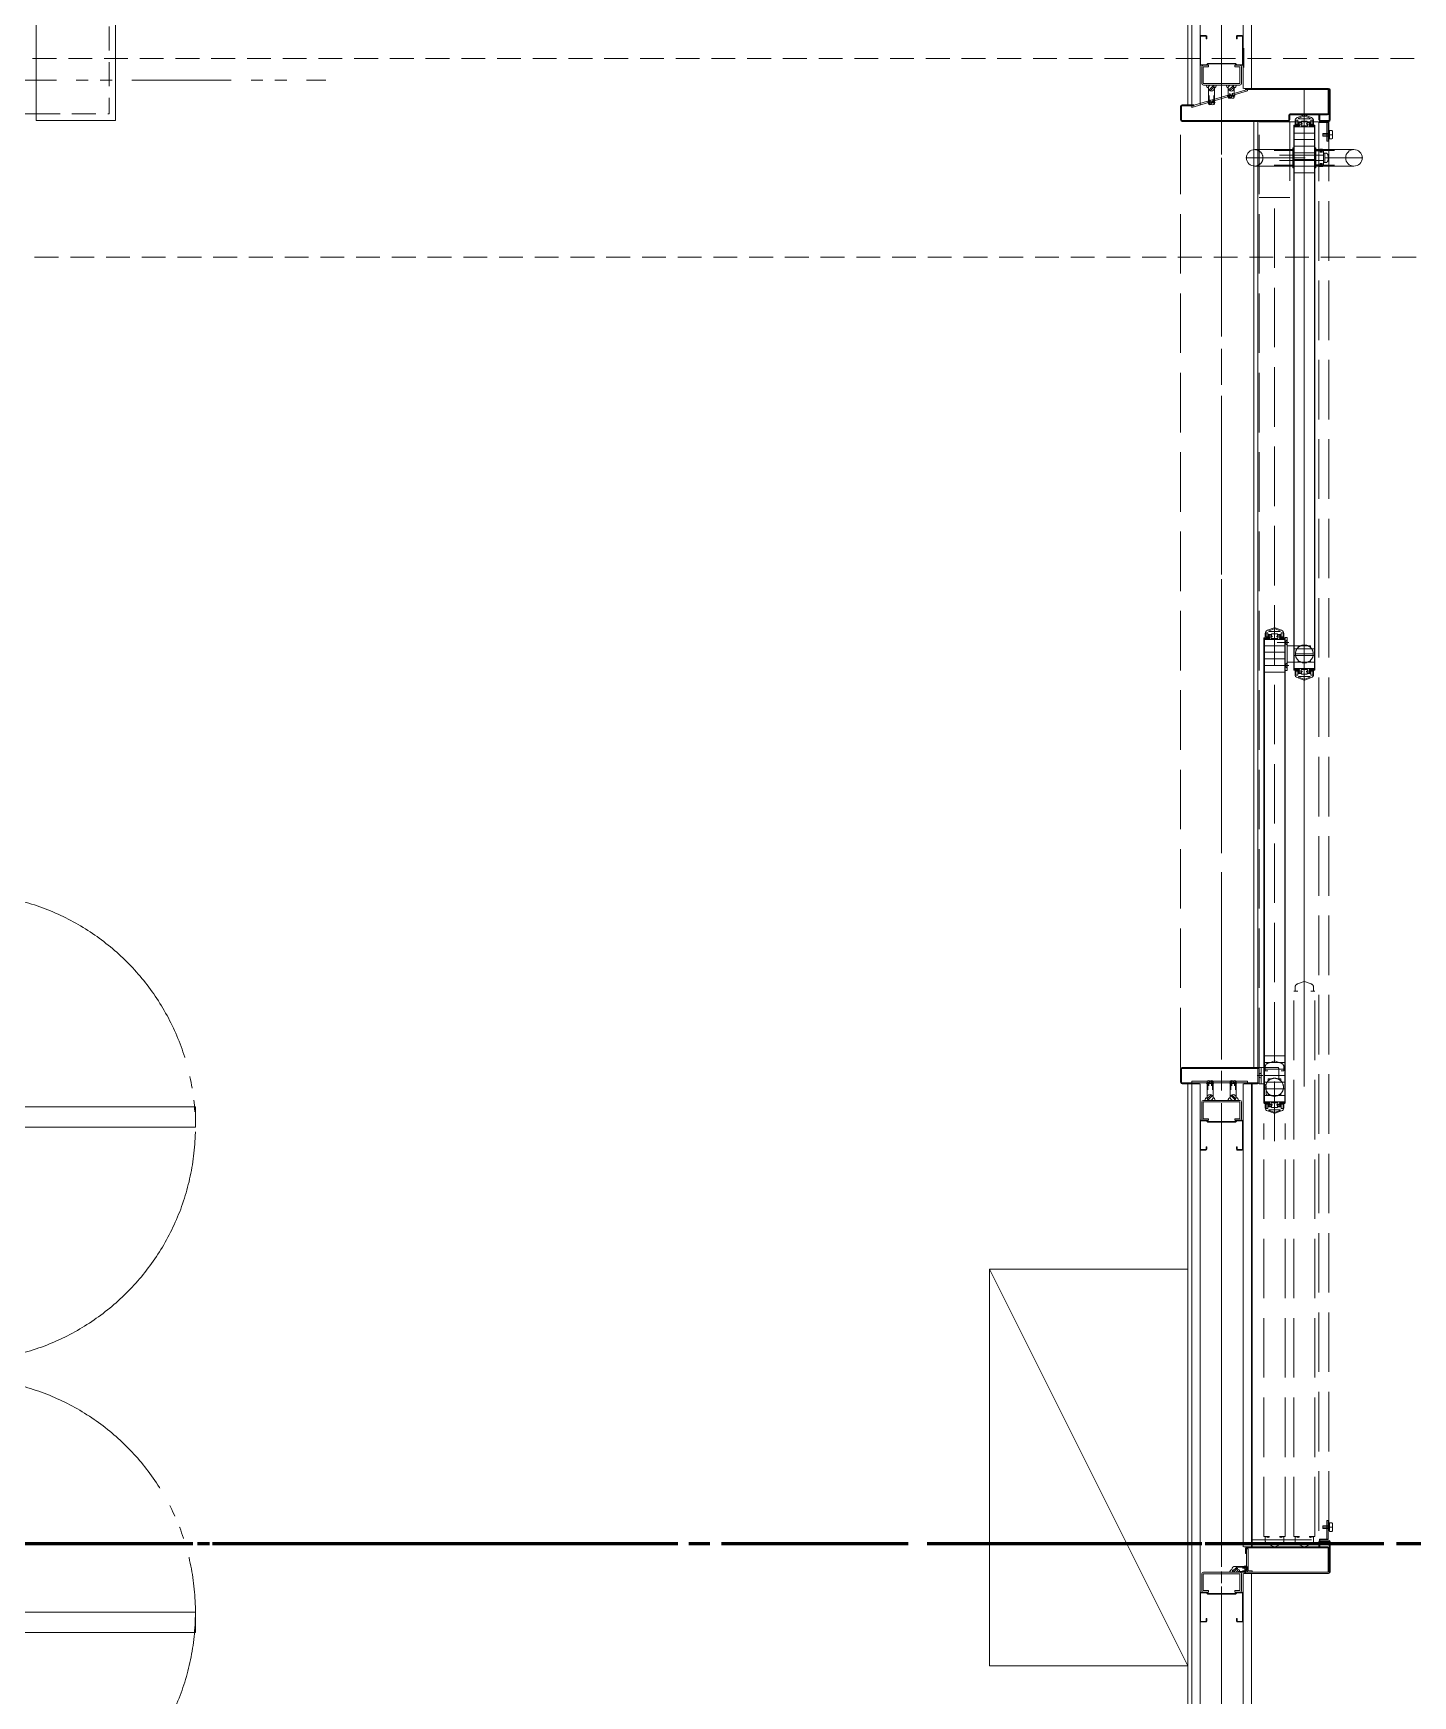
# Model space of a CAD drawing. Units: millimetres at full size, sheet at 1:30. Extents: x -16828 to 149130, y 47892 to 100313.
# Drawn here: x 26464 to 28549, y 55271 to 57784 of the extents above; entities that cross this region are included whole.
import ezdxf

# ---------------------------------------------------------------- set-up
doc = ezdxf.new("R2010")
doc.units = ezdxf.units.MM
doc.header["$LTSCALE"] = 30
for name, pattern in [('CHAIN2', [12, 9, -1, 1, -1]), ('DASHED1', [1.8, 1.2, -0.6]), ('DASHED3', [4, 3, -1]), ('DOUBLE_CHAIN1', [8.8, 5, -1, 0.6, -0.6, 0.6, -1]), ('LONG_DOUBLE_CHAIN', [21.8, 18, -1, 0.6, -0.6, 0.6, -1])]:
    doc.linetypes.add(name, pattern=pattern)
for name, color, linetype, lineweight in [('0-0', 7, 'CHAIN2', 15), ('0-1', 7, 'Continuous', 15), ('2-0_通芯', 7, 'DOUBLE_CHAIN1', 15), ('2-2_間仕切り芯', 7, 'DOUBLE_CHAIN1', 15), ('2-3_間仕切り', 7, 'Continuous', 15), ('2-A_建具', 7, 'Continuous', 15), ('2-B_金物', 7, 'Continuous', 15), ('3-0_AIHO08-壁芯', 7, 'CHAIN2', 15), ('3-4_AIHO30-厨房機器', 7, 'Continuous', 15), ('4-4_AIHO14-建築備品', 7, 'Continuous', 15)]:
    doc.layers.add(name, color=color, linetype=linetype, lineweight=lineweight)

msp = doc.modelspace()

# ---------------------------------------------------------------- linework, layer by layer
at = {"layer": '0-0', "color": 1, "lineweight": 60}
msp.add_line((-9565.04, 55500.86), (35684.96, 55500.86), dxfattribs=at)
at = {"layer": '0-1', "linetype": 'DASHED1'}
for p, q in [((23384.96, 57745.86), (31079.96, 57745.86)), ((24359.96, 57445.86), (30684.96, 57445.86))]:
    msp.add_line(p, q, dxfattribs=at)
at = {"layer": '2-0_通芯', "color": 1, "lineweight": 60}
msp.add_line((-10727.74, 55500.86), (35684.96, 55500.86), dxfattribs=at)
at = {"layer": '2-2_間仕切り芯'}
for p, q in [((28259.96, 60390.92), (28259.96, 50005.86)), ((24765, 57713.36), (26906.02, 57713.36))]:
    msp.add_line(p, q, dxfattribs=at)
at = {"layer": '2-3_間仕切り'}
for p, q in [((28214.96, 59320.86), (28214.96, 57675.86)), ((28227.46, 59320.86), (28227.46, 57675.86)), ((28292.46, 59320.86), (28292.46, 57700.86)), ((28304.96, 59320.86), (28304.96, 57700.86)), ((26468.46, 59314.86), (26468.46, 57662.36)), ((28208.96, 59314.86), (28208.96, 57675.86)), ((25101.46, 57662.36), (26468.46, 57662.36)), ((28208.96, 56195.86), (28208.96, 52790.86)), ((28214.96, 56195.86), (28214.96, 52778.36)), ((28227.46, 56195.86), (28227.46, 52778.36)), ((28292.46, 56195.86), (28292.46, 55495.86)), ((28304.96, 56195.86), (28304.96, 55495.86)), ((28292.46, 55455.86), (28292.46, 52713.36)), ((28304.96, 55455.86), (28304.96, 52700.86))]:
    msp.add_line(p, q, dxfattribs=at)
at = {"layer": '2-A_建具'}
for p, q in [((28227.46, 57737.06), (28227.46, 57779.66)), ((28228.26, 57736.66), (28228.26, 57780.06)), ((28236.66, 57780.06), (28228.26, 57780.06)), ((28228.66, 57780.86), (28236.26, 57780.86)), ((28236.66, 57775.86), (28236.66, 57780.06)), ((28236.66, 57775.86), (28237.46, 57775.86)), ((28237.46, 57775.86), (28237.46, 57779.66)), ((28282.46, 57775.86), (28282.46, 57779.66)), ((28282.46, 57775.86), (28283.26, 57775.86)), ((28291.66, 57780.06), (28283.26, 57780.06)), ((28283.26, 57775.86), (28283.26, 57780.06)), ((28283.66, 57780.86), (28291.26, 57780.86)), ((28291.66, 57736.66), (28291.66, 57780.06)), ((28292.46, 57737.06), (28292.46, 57779.66)), ((28293.46, 57732.46), (28293.46, 57761.86)), ((28237.13, 57736.66), (28228.26, 57736.66)), ((28228.66, 57735.86), (28239.96, 57735.86)), ((28229.96, 57708.26), (28229.96, 57733.46)), ((28232.26, 57708.16), (28232.26, 57733.56)), ((28239.96, 57733.56), (28232.26, 57733.56)), ((28237.13, 57736.66), (28239.13, 57738.66)), ((28237.81, 57736.21), (28239.46, 57737.86)), ((28280.79, 57738.66), (28239.13, 57738.66)), ((28280.46, 57737.86), (28239.46, 57737.86)), ((28239.96, 57733.56), (28239.96, 57735.86)), ((28279.96, 57735.86), (28291.26, 57735.86)), ((28279.96, 57733.56), (28279.96, 57735.86)), ((28287.66, 57733.56), (28279.96, 57733.56)), ((28280.46, 57737.86), (28282.11, 57736.21)), ((28280.79, 57738.66), (28282.79, 57736.66)), ((28291.66, 57736.66), (28282.79, 57736.66)), ((28287.66, 57708.16), (28287.66, 57733.56)), ((28289.96, 57708.26), (28289.96, 57733.46)), ((28287.66, 57708.16), (28232.26, 57708.16)), ((28287.56, 57705.86), (28232.36, 57705.86)), ((28239.96, 57677.36), (28239.96, 57701.36)), ((28240.96, 57676.21), (28240.96, 57690.06)), ((28247.33, 57704.83), (28240.99, 57698.49)), ((28242.46, 57675.87), (28242.46, 57683.62)), ((28248.74, 57703.41), (28242.59, 57697.27)), ((28246.46, 57678.85), (28246.46, 57683.62)), ((28247.96, 57678.52), (28247.96, 57690.06)), ((28248.96, 57677.36), (28248.96, 57701.36)), ((28269.96, 57687.36), (28269.96, 57701.36)), ((28270.96, 57686.21), (28270.96, 57690.06)), ((28277.33, 57704.83), (28270.99, 57698.49)), ((28272.46, 57685.87), (28272.46, 57693.62)), ((28278.74, 57703.41), (28272.59, 57697.27)), ((28276.46, 57688.85), (28276.46, 57693.62)), ((28277.96, 57688.52), (28277.96, 57690.06)), ((28278.96, 57687.36), (28278.96, 57701.36)), ((28293.46, 57700.86), (28421.56, 57700.86)), ((28295.96, 57700.86), (28295.96, 57699.26)), ((28422.36, 57699.26), (28295.96, 57699.26)), ((28384.96, 56192.13), (28384.96, 57700.86)), ((28420.76, 57698.26), (28420.76, 57662.46)), ((28422.36, 57698.26), (28420.76, 57698.26)), ((28422.36, 57699.26), (28422.36, 57652.46)), ((28423.96, 57698.46), (28423.96, 57653.26)), ((28197.96, 57653.26), (28197.96, 57673.46)), ((28217.96, 57674.26), (28199.56, 57674.26)), ((28199.56, 57652.46), (28199.56, 57674.26)), ((28200.36, 57675.86), (28217.96, 57675.86)), ((28217.96, 57674.26), (28217.96, 57675.86)), ((28361.36, 57660.06), (28361.36, 57652.46)), ((28362.96, 57660.86), (28362.96, 57653.26)), ((28419.96, 57660.86), (28362.96, 57660.86)), ((28420.76, 57662.46), (28363.76, 57662.46)), ((28374.24, 57656.66), (28384.27, 57660.34)), ((28376.6, 57655.93), (28384.27, 57658.74)), ((28395.68, 57656.66), (28385.65, 57660.34)), ((28385.65, 57658.74), (28393.32, 57655.93)), ((28406.96, 57660.86), (28406.96, 57653.26)), ((28408.56, 57660.86), (28408.56, 57652.46)), ((28361.36, 57652.46), (28199.56, 57652.46)), ((28360.56, 57650.86), (28200.36, 57650.86)), ((28308.46, 56220.86), (28308.46, 57650.86)), ((28314.46, 56220.86), (28314.46, 57650.86)), ((28368.96, 57644.56), (28368.96, 56822.16)), ((28369.56, 57644.86), (28376.46, 57644.86)), ((28369.56, 57644.86), (28369.56, 56821.86)), ((28369.56, 57633.36), (28400.36, 57633.36)), ((28369.71, 57643.86), (28369.71, 57643.36)), ((28369.86, 57645.46), (28376.46, 57645.46)), ((28370.21, 57644.36), (28377.71, 57644.36)), ((28370.21, 57642.86), (28384.66, 57642.86)), ((28370.96, 57651.97), (28370.96, 57645.76)), ((28372.16, 57652.96), (28372.16, 57646.66)), ((28372.16, 57652.96), (28374.96, 57652.96)), ((28372.16, 57646.66), (28374.96, 57646.66)), ((28374.96, 57652.96), (28374.96, 57650.46)), ((28379.46, 57650.46), (28374.96, 57650.46)), ((28374.96, 57650.36), (28374.96, 57646.7)), ((28374.96, 57650.36), (28378.96, 57650.36)), ((28374.96, 57646.66), (28374.96, 57645.46)), ((28375.78, 57645.71), (28377.71, 57645.36)), ((28375.96, 57649.36), (28378.96, 57649.36)), ((28375.96, 57649.36), (28375.96, 57646.86)), ((28375.96, 57646.86), (28379.96, 57646.86)), ((28376.46, 57645.46), (28376.46, 57644.86)), ((28376.77, 57654.96), (28393.15, 57654.96)), ((28376.96, 57648.76), (28376.96, 57647.46)), ((28379.46, 57649.26), (28377.46, 57649.26)), ((28377.46, 57646.96), (28381.46, 57646.96)), ((28377.71, 57645.36), (28377.71, 57644.36)), ((28378.96, 57650.36), (28378.96, 57649.36)), ((28379.46, 57650.46), (28379.46, 57649.26)), ((28379.96, 57644.36), (28379.96, 57646.86)), ((28379.96, 57644.36), (28389.96, 57644.36)), ((28380.46, 57651.46), (28380.46, 57647.96)), ((28380.46, 57651.46), (28389.46, 57651.46)), ((28380.46, 57647.96), (28381.46, 57647.96)), ((28381.46, 57647.96), (28381.46, 57646.96)), ((28384.96, 57643.16), (28384.66, 57642.86)), ((28385.26, 57642.86), (28384.96, 57643.16)), ((28385.26, 57642.86), (28399.71, 57642.86)), ((28388.46, 57647.96), (28388.46, 57646.96)), ((28389.46, 57647.96), (28388.46, 57647.96)), ((28388.46, 57646.96), (28392.46, 57646.96)), ((28389.46, 57651.46), (28389.46, 57647.96)), ((28389.96, 57646.86), (28389.96, 57644.36)), ((28393.96, 57646.86), (28389.96, 57646.86)), ((28390.46, 57650.46), (28390.46, 57649.26)), ((28394.96, 57650.46), (28390.46, 57650.46)), ((28390.46, 57649.26), (28392.46, 57649.26)), ((28390.96, 57650.36), (28394.96, 57650.36)), ((28392.21, 57645.36), (28394.14, 57645.71)), ((28392.21, 57645.36), (28392.21, 57644.36)), ((28392.21, 57644.36), (28399.71, 57644.36)), ((28392.96, 57648.76), (28392.96, 57647.46)), ((28393.46, 57645.46), (28393.46, 57644.86)), ((28393.46, 57645.46), (28400.06, 57645.46)), ((28393.46, 57644.86), (28400.36, 57644.86)), ((28393.96, 57649.36), (28393.96, 57646.86)), ((28394.96, 57650.46), (28394.96, 57652.96)), ((28394.96, 57652.96), (28397.76, 57652.96)), ((28394.96, 57650.36), (28394.96, 57646.7)), ((28394.96, 57646.66), (28397.76, 57646.66)), ((28394.96, 57646.66), (28394.96, 57645.46)), ((28397.76, 57652.96), (28397.76, 57646.66)), ((28398.96, 57651.97), (28398.96, 57645.76)), ((28400.21, 57643.86), (28400.21, 57643.36)), ((28400.36, 57644.86), (28400.36, 56821.86)), ((28400.96, 57644.56), (28400.96, 56822.16)), ((28418.36, 57650.86), (28407.76, 57650.86)), ((28407.76, 57649.26), (28407.76, 57650.86)), ((28408.56, 57652.46), (28422.36, 57652.46)), ((28409.36, 57650.86), (28421.56, 57650.86)), ((28367.46, 57608.36), (28309.96, 57608.36)), ((28367.46, 57580.86), (28367.46, 57610.86)), ((28368.96, 57610.86), (28367.46, 57610.86)), ((28368.96, 57580.86), (28368.96, 57610.86)), ((28369.56, 57623.36), (28400.36, 57623.36)), ((28369.56, 57613.36), (28400.36, 57613.36)), ((28400.96, 57610.86), (28402.46, 57610.86)), ((28400.96, 57580.86), (28400.96, 57610.86)), ((28402.46, 57580.86), (28402.46, 57610.86)), ((28402.46, 57608.36), (28459.96, 57608.36)), ((28402.46, 57606.36), (28412.96, 57606.36)), ((28367.46, 57583.36), (28309.96, 57583.36)), ((28369.56, 57603.36), (28400.36, 57603.36)), ((28369.56, 57593.36), (28400.36, 57593.36)), ((28369.56, 57583.36), (28400.36, 57583.36)), ((28402.46, 57585.36), (28412.96, 57585.36)), ((28402.46, 57583.36), (28459.96, 57583.36)), ((28368.96, 57580.86), (28367.46, 57580.86)), ((28369.56, 57573.36), (28400.36, 57573.36)), ((28400.96, 57580.86), (28402.46, 57580.86)), ((28327.16, 56877.96), (28327.16, 56871.66)), ((28327.16, 56877.96), (28329.96, 56877.96)), ((28329.24, 56881.66), (28339.27, 56885.34)), ((28329.96, 56877.96), (28329.96, 56875.46)), ((28331.6, 56880.93), (28339.27, 56883.74)), ((28331.77, 56879.96), (28348.15, 56879.96)), ((28350.68, 56881.66), (28340.65, 56885.34)), ((28340.65, 56883.74), (28348.32, 56880.93)), ((28349.96, 56875.46), (28349.96, 56877.96)), ((28349.96, 56877.96), (28352.76, 56877.96)), ((28352.76, 56877.96), (28352.76, 56871.66)), ((28323.96, 56869.56), (28323.96, 56167.16)), ((28324.56, 56869.86), (28331.46, 56869.86)), ((28324.56, 56869.86), (28324.56, 56166.86)), ((28324.56, 56858.36), (28355.36, 56858.36)), ((28324.71, 56868.86), (28324.71, 56868.36)), ((28324.86, 56870.46), (28331.46, 56870.46)), ((28325.21, 56869.36), (28332.71, 56869.36)), ((28325.21, 56867.86), (28339.66, 56867.86)), ((28325.96, 56876.97), (28325.96, 56870.76)), ((28327.16, 56871.66), (28329.96, 56871.66)), ((28334.46, 56875.46), (28329.96, 56875.46)), ((28329.96, 56875.36), (28329.96, 56871.7)), ((28329.96, 56875.36), (28333.96, 56875.36)), ((28329.96, 56871.66), (28329.96, 56870.46)), ((28330.78, 56870.71), (28332.71, 56870.36)), ((28330.96, 56874.36), (28333.96, 56874.36)), ((28330.96, 56874.36), (28330.96, 56871.86)), ((28330.96, 56871.86), (28334.96, 56871.86)), ((28331.46, 56870.46), (28331.46, 56869.86)), ((28331.96, 56873.76), (28331.96, 56872.46)), ((28334.46, 56874.26), (28332.46, 56874.26)), ((28332.46, 56871.96), (28336.46, 56871.96)), ((28332.71, 56870.36), (28332.71, 56869.36)), ((28333.96, 56875.36), (28333.96, 56874.36)), ((28334.46, 56875.46), (28334.46, 56874.26)), ((28334.96, 56869.36), (28334.96, 56871.86)), ((28334.96, 56869.36), (28344.96, 56869.36)), ((28335.46, 56876.46), (28335.46, 56872.96)), ((28335.46, 56876.46), (28344.46, 56876.46)), ((28335.46, 56872.96), (28336.46, 56872.96)), ((28336.46, 56872.96), (28336.46, 56871.96)), ((28339.96, 56868.16), (28339.66, 56867.86)), ((28340.26, 56867.86), (28339.96, 56868.16)), ((28340.26, 56867.86), (28354.71, 56867.86)), ((28343.46, 56872.96), (28343.46, 56871.96)), ((28344.46, 56872.96), (28343.46, 56872.96)), ((28343.46, 56871.96), (28347.46, 56871.96)), ((28344.46, 56876.46), (28344.46, 56872.96)), ((28344.96, 56871.86), (28344.96, 56869.36)), ((28348.96, 56871.86), (28344.96, 56871.86)), ((28345.46, 56875.46), (28345.46, 56874.26)), ((28349.96, 56875.46), (28345.46, 56875.46)), ((28345.46, 56874.26), (28347.46, 56874.26)), ((28345.96, 56875.36), (28349.96, 56875.36)), ((28347.21, 56870.36), (28349.14, 56870.71)), ((28347.21, 56870.36), (28347.21, 56869.36)), ((28347.21, 56869.36), (28354.71, 56869.36)), ((28347.96, 56873.76), (28347.96, 56872.46)), ((28348.46, 56870.46), (28348.46, 56869.86)), ((28348.46, 56870.46), (28355.06, 56870.46)), ((28348.46, 56869.86), (28355.36, 56869.86)), ((28348.96, 56874.36), (28348.96, 56871.86)), ((28349.96, 56875.36), (28349.96, 56871.7)), ((28349.96, 56871.66), (28352.76, 56871.66)), ((28349.96, 56871.66), (28349.96, 56870.46)), ((28353.96, 56876.97), (28353.96, 56870.76)), ((28355.21, 56868.86), (28355.21, 56868.36)), ((28355.36, 56869.86), (28355.36, 56166.86)), ((28355.96, 56870.86), (28359.16, 56870.86)), ((28355.96, 56870.86), (28355.96, 56820.86)), ((28355.96, 56869.56), (28355.96, 56167.16)), ((28359.16, 56820.86), (28359.16, 56870.86)), ((28368.96, 56858.36), (28359.16, 56858.36)), ((28369.56, 56853.36), (28400.36, 56853.36)), ((28324.56, 56848.36), (28355.36, 56848.36)), ((28324.56, 56838.36), (28355.36, 56838.36)), ((28324.56, 56828.36), (28355.36, 56828.36)), ((28368.96, 56833.36), (28359.16, 56833.36)), ((28394.46, 56833.36), (28368.96, 56833.36)), ((28369.56, 56843.36), (28400.36, 56843.36)), ((28369.56, 56833.36), (28400.36, 56833.36)), ((28324.56, 56818.36), (28355.36, 56818.36)), ((28355.96, 56820.86), (28359.16, 56820.86)), ((28369.56, 56821.86), (28376.46, 56821.86)), ((28369.71, 56822.86), (28369.71, 56823.36)), ((28369.86, 56821.26), (28376.46, 56821.26)), ((28370.21, 56823.86), (28384.66, 56823.86)), ((28370.21, 56822.36), (28377.71, 56822.36)), ((28370.96, 56814.75), (28370.96, 56820.96)), ((28372.16, 56820.06), (28374.96, 56820.06)), ((28372.16, 56813.76), (28372.16, 56820.06)), ((28372.16, 56813.76), (28374.96, 56813.76)), ((28374.24, 56810.06), (28384.27, 56806.38)), ((28374.96, 56820.06), (28374.96, 56821.26)), ((28374.96, 56816.36), (28374.96, 56820.03)), ((28374.96, 56816.36), (28378.96, 56816.36)), ((28379.46, 56816.26), (28374.96, 56816.26)), ((28374.96, 56813.76), (28374.96, 56816.26)), ((28375.78, 56821.01), (28377.71, 56821.36)), ((28375.96, 56817.36), (28375.96, 56819.86)), ((28375.96, 56819.86), (28379.96, 56819.86)), ((28375.96, 56817.36), (28378.96, 56817.36)), ((28376.46, 56821.26), (28376.46, 56821.86)), ((28376.6, 56810.79), (28384.27, 56807.98)), ((28376.77, 56811.76), (28393.15, 56811.76)), ((28376.96, 56817.96), (28376.96, 56819.26)), ((28377.46, 56819.76), (28381.46, 56819.76)), ((28379.46, 56817.46), (28377.46, 56817.46)), ((28377.71, 56821.36), (28377.71, 56822.36)), ((28378.96, 56816.36), (28378.96, 56817.36)), ((28379.46, 56816.26), (28379.46, 56817.46)), ((28379.96, 56822.36), (28379.96, 56819.86)), ((28379.96, 56822.36), (28389.96, 56822.36)), ((28380.46, 56815.26), (28380.46, 56818.76)), ((28380.46, 56818.76), (28381.46, 56818.76)), ((28380.46, 56815.26), (28389.46, 56815.26)), ((28381.46, 56818.76), (28381.46, 56819.76)), ((28384.96, 56823.56), (28384.66, 56823.86)), ((28385.26, 56823.86), (28384.96, 56823.56)), ((28385.26, 56823.86), (28399.71, 56823.86)), ((28385.65, 56807.98), (28393.32, 56810.79)), ((28395.68, 56810.06), (28385.65, 56806.38)), ((28388.46, 56818.76), (28388.46, 56819.76)), ((28388.46, 56819.76), (28392.46, 56819.76)), ((28389.46, 56818.76), (28388.46, 56818.76)), ((28389.46, 56815.26), (28389.46, 56818.76)), ((28389.96, 56819.86), (28389.96, 56822.36)), ((28393.96, 56819.86), (28389.96, 56819.86)), ((28390.46, 56816.26), (28390.46, 56817.46)), ((28390.46, 56817.46), (28392.46, 56817.46)), ((28394.96, 56816.26), (28390.46, 56816.26)), ((28390.96, 56816.36), (28394.96, 56816.36)), ((28392.21, 56821.36), (28392.21, 56822.36)), ((28392.21, 56822.36), (28399.71, 56822.36)), ((28392.21, 56821.36), (28394.14, 56821.01)), ((28392.96, 56817.96), (28392.96, 56819.26)), ((28393.46, 56821.26), (28400.06, 56821.26)), ((28393.96, 56817.36), (28393.96, 56819.86)), ((28394.96, 56820.06), (28394.96, 56821.26)), ((28394.96, 56820.06), (28397.76, 56820.06)), ((28394.96, 56816.36), (28394.96, 56820.03)), ((28394.96, 56816.26), (28394.96, 56813.76)), ((28394.96, 56813.76), (28397.76, 56813.76)), ((28397.76, 56813.76), (28397.76, 56820.06)), ((28398.96, 56814.75), (28398.96, 56820.96)), ((28400.21, 56822.86), (28400.21, 56823.36)), ((28323.96, 56222.46), (28323.96, 56271.86)), ((28355.96, 56222.46), (28355.96, 56271.86)), ((28324.56, 56238.36), (28355.36, 56238.36)), ((28324.56, 56228.36), (28355.36, 56228.36)), ((28197.96, 56218.46), (28197.96, 56198.26)), ((28314.86, 56219.26), (28199.56, 56219.26)), ((28199.56, 56219.26), (28199.56, 56197.46)), ((28314.06, 56220.86), (28200.36, 56220.86)), ((28214.96, 56199.76), (28214.96, 56197.46)), ((28214.96, 56199.76), (28298.96, 56199.76)), ((28237.96, 56199.36), (28237.96, 56175.36)), ((28244.46, 56200.85), (28244.46, 56193.1)), ((28245.96, 56200.52), (28245.96, 56186.66)), ((28246.96, 56199.36), (28246.96, 56175.36)), ((28323.96, 56220.86), (28257.96, 56220.86)), ((28272.96, 56199.36), (28272.96, 56175.36)), ((28273.96, 56200.52), (28273.96, 56186.66)), ((28275.46, 56200.85), (28275.46, 56193.1)), ((28281.96, 56199.36), (28281.96, 56175.36)), ((28298.96, 56197.46), (28298.96, 56199.76)), ((28314.86, 56197.46), (28314.86, 56219.26)), ((28316.46, 56196.06), (28316.46, 56220.86)), ((28316.46, 56198.26), (28316.46, 56218.46)), ((28319.66, 56195.86), (28319.66, 56220.86)), ((28323.96, 56220.86), (28344.26, 56220.86)), ((28324.56, 56218.36), (28355.36, 56218.36)), ((28324.56, 56208.36), (28355.36, 56208.36)), ((28217.96, 56197.46), (28199.56, 56197.46)), ((28200.36, 56195.86), (28226.46, 56195.86)), ((28214.96, 56197.46), (28298.96, 56197.46)), ((28217.96, 56197.46), (28217.96, 56195.86)), ((28238.36, 56173.5), (28244.33, 56179.46)), ((28238.96, 56198.21), (28238.96, 56186.66)), ((28239.59, 56171.89), (28245.93, 56178.23)), ((28240.46, 56197.87), (28240.46, 56193.1)), ((28280.33, 56171.89), (28273.99, 56178.23)), ((28281.55, 56173.5), (28275.59, 56179.46)), ((28279.46, 56197.87), (28279.46, 56193.1)), ((28280.96, 56198.21), (28280.96, 56186.66)), ((28293.46, 56195.86), (28314.06, 56195.86)), ((28295.96, 56195.86), (28295.96, 56197.46)), ((28314.86, 56197.46), (28295.96, 56197.46)), ((28305.96, 56195.86), (28305.96, 55495.86)), ((28305.96, 56194.26), (28305.96, 56134.86)), ((28316.66, 56195.86), (28322.46, 56195.86)), ((28324.56, 56198.36), (28355.36, 56198.36)), ((28324.56, 56188.36), (28355.36, 56188.36)), ((28324.56, 56178.36), (28355.36, 56178.36)), ((28229.96, 56168.46), (28229.96, 56143.26)), ((28232.26, 56168.56), (28232.26, 56143.16)), ((28287.66, 56168.56), (28232.26, 56168.56)), ((28287.56, 56170.86), (28232.36, 56170.86)), ((28287.66, 56168.56), (28287.66, 56143.16)), ((28289.96, 56168.46), (28289.96, 56143.26)), ((28324.56, 56166.86), (28331.46, 56166.86)), ((28324.71, 56167.86), (28324.71, 56168.36)), ((28324.86, 56166.26), (28331.46, 56166.26)), ((28325.21, 56168.86), (28339.66, 56168.86)), ((28325.21, 56167.36), (28332.71, 56167.36)), ((28325.96, 56159.75), (28325.96, 56165.96)), ((28327.16, 56165.06), (28329.96, 56165.06)), ((28327.16, 56158.76), (28327.16, 56165.06)), ((28327.16, 56158.76), (28329.96, 56158.76)), ((28329.24, 56155.06), (28339.27, 56151.38)), ((28329.96, 56165.06), (28329.96, 56166.26)), ((28329.96, 56161.36), (28329.96, 56165.03)), ((28329.96, 56161.36), (28333.96, 56161.36)), ((28334.46, 56161.26), (28329.96, 56161.26)), ((28329.96, 56158.76), (28329.96, 56161.26)), ((28330.78, 56166.01), (28332.71, 56166.36)), ((28330.96, 56162.36), (28330.96, 56164.86)), ((28330.96, 56164.86), (28334.96, 56164.86)), ((28330.96, 56162.36), (28333.96, 56162.36)), ((28331.46, 56166.26), (28331.46, 56166.86)), ((28331.6, 56155.79), (28339.27, 56152.98)), ((28331.77, 56156.76), (28348.15, 56156.76)), ((28331.96, 56162.96), (28331.96, 56164.26)), ((28332.46, 56164.76), (28336.46, 56164.76)), ((28334.46, 56162.46), (28332.46, 56162.46)), ((28332.71, 56166.36), (28332.71, 56167.36)), ((28333.96, 56161.36), (28333.96, 56162.36)), ((28334.46, 56161.26), (28334.46, 56162.46)), ((28334.96, 56167.36), (28334.96, 56164.86)), ((28334.96, 56167.36), (28344.96, 56167.36)), ((28335.46, 56160.26), (28335.46, 56163.76)), ((28335.46, 56163.76), (28336.46, 56163.76)), ((28335.46, 56160.26), (28344.46, 56160.26)), ((28336.46, 56163.76), (28336.46, 56164.76)), ((28339.96, 56168.56), (28339.66, 56168.86)), ((28340.26, 56168.86), (28339.96, 56168.56)), ((28340.26, 56168.86), (28354.71, 56168.86)), ((28340.65, 56152.98), (28348.32, 56155.79)), ((28350.68, 56155.06), (28340.65, 56151.38)), ((28343.46, 56163.76), (28343.46, 56164.76)), ((28343.46, 56164.76), (28347.46, 56164.76)), ((28344.46, 56163.76), (28343.46, 56163.76)), ((28344.46, 56160.26), (28344.46, 56163.76)), ((28344.96, 56164.86), (28344.96, 56167.36)), ((28348.96, 56164.86), (28344.96, 56164.86)), ((28345.46, 56161.26), (28345.46, 56162.46)), ((28345.46, 56162.46), (28347.46, 56162.46)), ((28349.96, 56161.26), (28345.46, 56161.26)), ((28345.96, 56161.36), (28349.96, 56161.36)), ((28347.21, 56166.36), (28347.21, 56167.36)), ((28347.21, 56167.36), (28354.71, 56167.36)), ((28347.21, 56166.36), (28349.14, 56166.01)), ((28347.96, 56162.96), (28347.96, 56164.26)), ((28348.46, 56166.26), (28355.06, 56166.26)), ((28348.96, 56162.36), (28348.96, 56164.86)), ((28349.96, 56165.06), (28349.96, 56166.26)), ((28349.96, 56165.06), (28352.76, 56165.06)), ((28349.96, 56161.36), (28349.96, 56165.03)), ((28349.96, 56161.26), (28349.96, 56158.76)), ((28349.96, 56158.76), (28352.76, 56158.76)), ((28352.76, 56158.76), (28352.76, 56165.06)), ((28353.96, 56159.75), (28353.96, 56165.96)), ((28355.21, 56167.86), (28355.21, 56168.36)), ((28227.46, 56139.66), (28227.46, 56097.06)), ((28228.26, 56140.06), (28228.26, 56096.66)), ((28237.13, 56140.06), (28228.26, 56140.06)), ((28239.96, 56140.86), (28228.66, 56140.86)), ((28239.96, 56143.16), (28232.26, 56143.16)), ((28237.13, 56140.06), (28239.13, 56138.06)), ((28237.81, 56140.51), (28239.46, 56138.86)), ((28280.79, 56138.06), (28239.13, 56138.06)), ((28280.46, 56138.86), (28239.46, 56138.86)), ((28239.96, 56143.16), (28239.96, 56140.86)), ((28279.96, 56143.16), (28279.96, 56140.86)), ((28287.66, 56143.16), (28279.96, 56143.16)), ((28291.26, 56140.86), (28279.96, 56140.86)), ((28280.46, 56138.86), (28282.11, 56140.51)), ((28280.79, 56138.06), (28282.79, 56140.06)), ((28291.66, 56140.06), (28282.79, 56140.06)), ((28291.66, 56140.06), (28291.66, 56096.66)), ((28292.46, 56139.66), (28292.46, 56097.06)), ((28236.66, 56100.86), (28236.66, 56096.66)), ((28236.66, 56100.86), (28237.46, 56100.86)), ((28237.46, 56100.86), (28237.46, 56097.06)), ((28282.46, 56100.86), (28282.46, 56097.06)), ((28282.46, 56100.86), (28283.26, 56100.86)), ((28283.26, 56100.86), (28283.26, 56096.66)), ((28236.66, 56096.66), (28228.26, 56096.66)), ((28228.66, 56095.86), (28236.26, 56095.86)), ((28291.66, 56096.66), (28283.26, 56096.66)), ((28283.66, 56095.86), (28291.26, 56095.86)), ((28293.46, 55495.86), (28419.96, 55495.86)), ((28406.96, 55495.86), (28406.96, 55503.46)), ((28408.56, 55495.86), (28408.56, 55504.26)), ((28408.56, 55504.26), (28422.36, 55504.26)), ((28409.36, 55505.86), (28421.56, 55505.86)), ((28422.36, 55457.46), (28422.36, 55504.26)), ((28423.96, 55458.26), (28423.96, 55503.46)), ((28295.96, 55493.46), (28295.96, 55485.86)), ((28297.56, 55485.86), (28295.96, 55485.86)), ((28420.76, 55494.26), (28297.56, 55494.26)), ((28297.56, 55494.26), (28297.56, 55485.86)), ((28297.56, 55492.86), (28297.56, 55460.86)), ((28299.86, 55492.86), (28297.56, 55492.86)), ((28299.86, 55492.86), (28299.86, 55460.76)), ((28229.96, 55455.06), (28229.96, 55429.86)), ((28287.56, 55457.46), (28232.36, 55457.46)), ((28276.49, 55459.09), (28282.83, 55465.43)), ((28278.09, 55457.87), (28284.05, 55463.83)), ((28297.86, 55466.46), (28279.96, 55466.46)), ((28297.86, 55457.46), (28279.96, 55457.46)), ((28299.01, 55465.46), (28285.16, 55465.46)), ((28296.7, 55458.46), (28285.16, 55458.46)), ((28287.66, 55455.16), (28287.66, 55429.76)), ((28289.96, 55455.06), (28289.96, 55429.86)), ((28299.35, 55463.96), (28291.6, 55463.96)), ((28296.37, 55459.96), (28291.6, 55459.96)), ((28293.46, 55455.86), (28421.56, 55455.86)), ((28422.36, 55457.46), (28295.96, 55457.46)), ((28295.96, 55455.86), (28295.96, 55457.46)), ((28300.86, 55459.76), (28305.96, 55459.76)), ((28227.46, 55426.26), (28227.46, 55383.66)), ((28239.96, 55429.76), (28232.26, 55429.76)), ((28237.13, 55426.66), (28239.13, 55424.66)), ((28237.81, 55427.11), (28239.46, 55425.46)), ((28280.79, 55424.66), (28239.13, 55424.66)), ((28280.46, 55425.46), (28239.46, 55425.46)), ((28279.96, 55429.76), (28279.96, 55427.46)), ((28287.66, 55429.76), (28279.96, 55429.76)), ((28291.26, 55427.46), (28279.96, 55427.46)), ((28280.46, 55425.46), (28282.11, 55427.11)), ((28280.79, 55424.66), (28282.79, 55426.66)), ((28291.66, 55426.66), (28282.79, 55426.66)), ((28291.66, 55426.66), (28291.66, 55383.26)), ((28292.46, 55426.26), (28292.46, 55383.66)), ((28236.66, 55383.26), (28228.26, 55383.26)), ((28228.66, 55382.46), (28236.26, 55382.46)), ((28236.66, 55387.46), (28236.66, 55383.26)), ((28282.46, 55387.46), (28282.46, 55383.66)), ((28291.66, 55383.26), (28283.26, 55383.26)), ((28283.66, 55382.46), (28291.26, 55382.46))]:
    msp.add_line(p, q, dxfattribs=at)
at = {"layer": '2-A_建具', "linetype": 'DASHED3'}
for p, q in [((28298.96, 57699.26), (28214.96, 57674.26)), ((28214.96, 57671.96), (28214.96, 57674.26)), ((28197.96, 56220.86), (28197.96, 57653.26)), ((28316.46, 56220.86), (28316.46, 57650.86)), ((28316.46, 57650.36), (28421.96, 57650.36)), ((28362.96, 57650.86), (28362.96, 57535.86)), ((28406.96, 57650.36), (28406.96, 55505.86)), ((28419.16, 57649.26), (28407.76, 57649.26)), ((28412.76, 57632.46), (28413.16, 57632.86)), ((28413.16, 57632.86), (28421.96, 57632.86)), ((28419.16, 57620.86), (28419.16, 57649.26)), ((28420.76, 57620.86), (28420.76, 57648.46)), ((28421.96, 57650.36), (28421.96, 55505.86)), ((28422.76, 57635.86), (28421.96, 57635.86)), ((28422.76, 57636.86), (28423.26, 57637.36)), ((28422.76, 57636.86), (28422.76, 57624.86)), ((28426.76, 57637.36), (28423.26, 57637.36)), ((28426.76, 57637.36), (28427.76, 57636.36)), ((28427.76, 57636.36), (28427.76, 57625.36)), ((28367.46, 57606.86), (28339.59, 57606.86)), ((28402.46, 57606.86), (28430.32, 57606.86)), ((28413.96, 57608.16), (28406.96, 57608.16)), ((28406.96, 57608.16), (28408.96, 57606.16)), ((28410.46, 57603.78), (28410.46, 57608.96)), ((28413.96, 57608.16), (28411.96, 57606.16)), ((28427.76, 57630.86), (28412.76, 57630.86)), ((28413.16, 57628.86), (28421.96, 57628.86)), ((28413.96, 57608.16), (28413.96, 57608.36)), ((28420.76, 57620.86), (28419.16, 57620.86)), ((28422.76, 57625.86), (28421.96, 57625.86)), ((28422.76, 57624.86), (28423.26, 57624.36)), ((28426.76, 57624.36), (28423.26, 57624.36)), ((28427.76, 57625.36), (28426.76, 57624.36)), ((28296.46, 57595.86), (28473.46, 57595.86)), ((28367.46, 57584.86), (28339.59, 57584.86)), ((28413.96, 57599.86), (28347.25, 57599.86)), ((28347.25, 57591.86), (28413.96, 57591.86)), ((28402.46, 57584.86), (28430.32, 57584.86)), ((28406.96, 57583.56), (28408.96, 57585.56)), ((28413.96, 57583.56), (28406.96, 57583.56)), ((28408.96, 57606.16), (28408.96, 57603.78)), ((28408.96, 57585.56), (28408.96, 57587.94)), ((28410.46, 57582.76), (28410.46, 57587.94)), ((28411.96, 57606.16), (28411.96, 57603.78)), ((28411.96, 57585.56), (28411.96, 57587.94)), ((28413.96, 57583.56), (28411.96, 57585.56)), ((28413.96, 57586.36), (28413.96, 57605.36)), ((28413.96, 57602.86), (28417.62, 57602.86)), ((28413.96, 57588.86), (28417.62, 57588.86)), ((28413.96, 57583.56), (28413.96, 57583.36)), ((28415.96, 57602.86), (28415.96, 57588.86)), ((28362.96, 57535.86), (28316.46, 57535.86)), ((28339.96, 56109.41), (28339.96, 57530.86)), ((28344.16, 56863.36), (28361.61, 56863.36)), ((28357.16, 56865.36), (28355.96, 56865.36)), ((28357.16, 56861.36), (28355.96, 56861.36)), ((28359.16, 56867.36), (28357.16, 56865.36)), ((28357.16, 56861.36), (28357.16, 56865.36)), ((28359.16, 56859.36), (28357.16, 56861.36)), ((28394.46, 56858.36), (28368.96, 56858.36)), ((28375.46, 56855.45), (28375.46, 56858.36)), ((28391.26, 56857.8), (28391.26, 56858.36)), ((28394.46, 56855.45), (28394.46, 56858.36)), ((28344.16, 56828.36), (28361.61, 56828.36)), ((28357.16, 56830.36), (28355.96, 56830.36)), ((28359.16, 56832.36), (28357.16, 56830.36)), ((28357.16, 56826.36), (28357.16, 56830.36)), ((28398.46, 56845.86), (28371.46, 56845.86)), ((28375.46, 56833.36), (28375.46, 56836.27)), ((28391.26, 56833.36), (28391.26, 56833.92)), ((28394.46, 56833.36), (28394.46, 56836.27)), ((28384.68, 56350.86), (28374.6, 56346.89)), ((28384.68, 56350.86), (28385.24, 56350.86)), ((28385.24, 56350.86), (28395.32, 56346.89)), ((28374.96, 56335.86), (28368.96, 56335.86)), ((28368.96, 55511.76), (28368.96, 56335.86)), ((28370.96, 56342.08), (28370.96, 56335.86)), ((28400.96, 56335.86), (28394.96, 56335.86)), ((28398.96, 56342.08), (28398.96, 56335.86)), ((28400.96, 55511.76), (28400.96, 56335.86)), ((28339.68, 56230.86), (28329.6, 56226.89)), ((28339.68, 56230.86), (28340.24, 56230.86)), ((28340.24, 56230.86), (28350.32, 56226.89)), ((28322, 56208.36), (28313.56, 56208.36)), ((28319.66, 56212.61), (28316.46, 56210.46)), ((28319.66, 56204.36), (28316.46, 56206.26)), ((28325.96, 56222.08), (28325.96, 56215.86)), ((28329.96, 56215.86), (28325.96, 56215.86)), ((28330.46, 56203.36), (28334.86, 56203.36)), ((28330.46, 56200.45), (28330.46, 56203.36)), ((28345.06, 56203.36), (28349.46, 56203.36)), ((28346.26, 56218.86), (28346.26, 56203.36)), ((28349.46, 56200.45), (28349.46, 56203.36)), ((28353.96, 56215.86), (28349.96, 56215.86)), ((28353.96, 56222.08), (28353.96, 56215.86)), ((28327.46, 56180.36), (28327.46, 56190.86)), ((28329.46, 56178.36), (28334.86, 56178.36)), ((28330.46, 56178.36), (28330.46, 56181.27)), ((28345.06, 56178.36), (28349.46, 56178.36)), ((28349.46, 56178.36), (28349.46, 56181.27)), ((28323.96, 55511.76), (28323.96, 56135.86)), ((28355.96, 55511.76), (28355.96, 56135.86)), ((28427.76, 55525.86), (28412.76, 55525.86)), ((28412.76, 55524.26), (28413.16, 55523.86)), ((28413.16, 55527.86), (28421.96, 55527.86)), ((28413.16, 55523.86), (28421.96, 55523.86)), ((28420.76, 55535.86), (28419.16, 55535.86)), ((28420.76, 55535.86), (28420.76, 55508.26)), ((28422.76, 55530.86), (28421.96, 55530.86)), ((28422.76, 55520.86), (28421.96, 55520.86)), ((28422.76, 55531.86), (28423.26, 55532.36)), ((28422.76, 55519.86), (28422.76, 55531.86)), ((28426.76, 55532.36), (28423.26, 55532.36)), ((28427.76, 55531.36), (28426.76, 55532.36)), ((28426.76, 55519.36), (28427.76, 55520.36)), ((28427.76, 55520.36), (28427.76, 55531.36)), ((28305.96, 55506.36), (28421.96, 55506.36)), ((28323.96, 55511.76), (28331.46, 55511.76)), ((28325.96, 55504.65), (28325.96, 55510.56)), ((28329.96, 55510.86), (28326.26, 55510.86)), ((28339.42, 55495.94), (28329.6, 55499.83)), ((28329.96, 55509.66), (28329.96, 55510.86)), ((28340.5, 55495.94), (28350.32, 55499.83)), ((28347.96, 55512.36), (28347.96, 55510.81)), ((28349.11, 55510.64), (28347.96, 55510.81)), ((28348.46, 55511.76), (28355.96, 55511.76)), ((28353.66, 55510.86), (28349.96, 55510.86)), ((28349.96, 55509.66), (28349.96, 55510.86)), ((28353.96, 55504.65), (28353.96, 55510.56)), ((28368.96, 55511.76), (28376.46, 55511.76)), ((28370.96, 55504.65), (28370.96, 55510.56)), ((28374.96, 55510.86), (28371.26, 55510.86)), ((28384.42, 55495.94), (28374.6, 55499.83)), ((28374.96, 55509.66), (28374.96, 55510.86)), ((28385.5, 55495.94), (28395.32, 55499.83)), ((28392.96, 55512.36), (28392.96, 55510.81)), ((28394.11, 55510.64), (28392.96, 55510.81)), ((28393.46, 55511.76), (28400.96, 55511.76)), ((28398.66, 55510.86), (28394.96, 55510.86)), ((28394.96, 55509.66), (28394.96, 55510.86)), ((28398.96, 55504.65), (28398.96, 55510.56)), ((28407.76, 55507.46), (28407.76, 55505.86)), ((28418.36, 55505.86), (28407.76, 55505.86)), ((28422.76, 55519.86), (28423.26, 55519.36)), ((28426.76, 55519.36), (28423.26, 55519.36))]:
    msp.add_line(p, q, dxfattribs=at)
for points in [[(28298.96, 57699.26), (28298.96, 57696.96), (28214.96, 57671.96)], [(28412.76, 57632.46), (28412.76, 57629.26), (28413.16, 57628.86)], [(28359.16, 56824.36), (28357.16, 56826.36), (28355.96, 56826.36)], [(28419.16, 55535.86), (28419.16, 55507.46), (28407.76, 55507.46)], [(28412.76, 55524.26), (28412.76, 55527.46), (28413.16, 55527.86)], [(28331.96, 55512.36), (28331.96, 55510.81), (28330.81, 55510.64)], [(28376.96, 55512.36), (28376.96, 55510.81), (28375.81, 55510.64)]]:
    msp.add_lwpolyline(points, dxfattribs=at)
at = {"layer": '2-A_建具'}
for points in [[(28390.96, 57650.36), (28390.96, 57649.36), (28393.96, 57649.36)], [(28345.96, 56875.36), (28345.96, 56874.36), (28348.96, 56874.36)], [(28390.96, 56816.36), (28390.96, 56817.36), (28393.96, 56817.36)], [(28393.46, 56821.26), (28393.46, 56821.86), (28400.36, 56821.86)], [(28345.96, 56161.36), (28345.96, 56162.36), (28348.96, 56162.36)], [(28348.46, 56166.26), (28348.46, 56166.86), (28355.36, 56166.86)], [(28422.36, 55458.46), (28420.76, 55458.46), (28420.76, 55494.26)], [(28287.66, 55455.16), (28232.26, 55455.16), (28232.26, 55429.76)], [(28300.96, 55457.46), (28305.96, 55457.46), (28305.96, 55459.76)], [(28237.13, 55426.66), (28228.26, 55426.66), (28228.26, 55383.26)], [(28239.96, 55429.76), (28239.96, 55427.46), (28228.66, 55427.46)], [(28236.66, 55387.46), (28237.46, 55387.46), (28237.46, 55383.66)], [(28282.46, 55387.46), (28283.26, 55387.46), (28283.26, 55383.26)]]:
    msp.add_lwpolyline(points, dxfattribs=at)
for centre in [(28244.46, 57701.36), (28274.46, 57701.36), (28242.46, 56175.36), (28277.46, 56175.36), (28279.96, 55461.96)]:
    msp.add_circle(centre, 4.5, dxfattribs=at)
at = {"layer": '2-A_建具', "linetype": 'DASHED3'}
for centre in [(28384.96, 56845.86), (28339.96, 56190.86)]:
    msp.add_circle(centre, 13.5, dxfattribs=at)
at = {"layer": '2-A_建具'}
for centre, radius, start, end in [((28228.66, 57779.66), 1.2, 90, 180), ((28236.26, 57779.66), 1.2, 0, 90), ((28283.66, 57779.66), 1.2, 90, 180), ((28291.26, 57779.66), 1.2, 0, 90), ((28228.66, 57737.06), 1.2, 180, 270), ((28232.36, 57733.46), 2.4, 90, 180), ((28236.96, 57737.06), 1.2, 270, 315), ((28282.96, 57737.06), 1.2, 225, 270), ((28287.56, 57733.46), 2.4, 0, 90), ((28291.26, 57737.06), 1.2, 270, 0), ((28232.36, 57708.26), 2.4, 180, 270), ((28287.56, 57708.26), 2.4, 270, 0), ((28241, 57705.29), 4.02, 171.82006, 255.0162), ((28247.92, 57705.29), 4.02, 284.9838, 8.17994), ((28271, 57705.29), 4.02, 171.82006, 255.0162), ((28269.96, 57689.26), 1, 0, 180), ((28272.21, 57688.3), 2.44, 202.61986, 337.38014), ((28271.76, 57689.26), 1, 0, 154.15807), ((28273.56, 57689.26), 1, 0, 154.15807), ((28275.36, 57689.26), 1, 0, 154.15807), ((28276.71, 57686.42), 2.44, 22.61986, 157.38014), ((28276.71, 57688.3), 2.44, 202.61986, 337.38014), ((28277.16, 57689.26), 1, 0, 154.15807), ((28278.96, 57689.26), 1, 0, 154.15807), ((28277.92, 57705.29), 4.02, 284.9838, 8.17994), ((28421.56, 57698.46), 2.4, 0, 90), ((28200.36, 57673.46), 2.4, 90, 180), ((28239.96, 57679.26), 1, 0, 180), ((28242.21, 57678.3), 2.44, 202.61986, 337.38014), ((28241.76, 57679.26), 1, 0, 154.15807), ((28243.56, 57679.26), 1, 0, 154.15807), ((28245.36, 57679.26), 1, 0, 154.15807), ((28246.71, 57676.42), 2.44, 22.61986, 157.38014), ((28246.71, 57678.3), 2.44, 202.61986, 337.38014), ((28247.16, 57679.26), 1, 0, 154.15807), ((28248.96, 57679.26), 1, 0, 154.15807), ((28363.76, 57660.06), 2.4, 90, 180), ((28375.96, 57651.97), 5, 110.12444, 180), ((28384.96, 57658.46), 2, 69.87556, 110.12444), ((28384.96, 57656.86), 2, 69.87556, 110.12444), ((28393.96, 57651.97), 5, 0, 69.87556), ((28419.96, 57663.26), 2.4, 270, 0), ((28200.36, 57653.26), 2.4, 180, 270), ((28360.56, 57653.26), 2.4, 270, 0), ((28369.86, 57644.56), 0.9, 90, 180), ((28370.21, 57643.86), 0.5, 90, 180), ((28370.21, 57643.36), 0.5, 180, 270), ((28371.26, 57645.76), 0.3, 180, 270), ((28375.96, 57646.7), 1, 180, 259.69515), ((28376.77, 57655.46), 0.5, 110.12444, 270), ((28377.46, 57648.76), 0.5, 90, 180), ((28377.46, 57647.46), 0.5, 180, 270), ((28392.46, 57648.76), 0.5, 0, 90), ((28392.46, 57647.46), 0.5, 270, 0), ((28393.15, 57655.46), 0.5, 270, 69.87556), ((28393.96, 57646.7), 1, 280.30485, 0), ((28398.66, 57645.76), 0.3, 270, 0), ((28399.71, 57643.86), 0.5, 0, 90), ((28399.71, 57643.36), 0.5, 270, 0), ((28400.06, 57644.56), 0.9, 0, 90), ((28409.36, 57653.26), 2.4, 180, 270), ((28421.56, 57653.26), 2.4, 270, 0), ((28309.96, 57595.86), 12.5, 90, 270), ((28459.96, 57595.86), 12.5, 90, 270), ((28459.96, 57595.86), 12.5, 270, 90), ((28330.96, 56876.97), 5, 110.12444, 180), ((28331.77, 56880.46), 0.5, 110.12444, 270), ((28339.96, 56883.46), 2, 69.87556, 110.12444), ((28339.96, 56881.86), 2, 69.87556, 110.12444), ((28348.15, 56880.46), 0.5, 270, 69.87556), ((28348.96, 56876.97), 5, 0, 69.87556), ((28324.86, 56869.56), 0.9, 90, 180), ((28325.21, 56868.86), 0.5, 90, 180), ((28325.21, 56868.36), 0.5, 180, 270), ((28326.26, 56870.76), 0.3, 180, 270), ((28330.96, 56871.7), 1, 180, 259.69515), ((28332.46, 56873.76), 0.5, 90, 180), ((28332.46, 56872.46), 0.5, 180, 270), ((28347.46, 56873.76), 0.5, 0, 90), ((28347.46, 56872.46), 0.5, 270, 0), ((28348.96, 56871.7), 1, 280.30485, 0), ((28353.66, 56870.76), 0.3, 270, 0), ((28354.71, 56868.86), 0.5, 0, 90), ((28354.71, 56868.36), 0.5, 270, 0), ((28355.06, 56869.56), 0.9, 0, 90), ((28369.86, 56822.16), 0.9, 180, 270), ((28370.21, 56823.36), 0.5, 90, 180), ((28370.21, 56822.86), 0.5, 180, 270), ((28371.26, 56820.96), 0.3, 90, 180), ((28375.96, 56814.75), 5, 180, 249.87556), ((28375.96, 56820.03), 1, 100.30485, 180), ((28376.77, 56811.26), 0.5, 90, 249.87556), ((28377.46, 56819.26), 0.5, 90, 180), ((28377.46, 56817.96), 0.5, 180, 270), ((28384.96, 56809.86), 2, 249.87556, 290.12444), ((28384.96, 56808.26), 2, 249.87556, 290.12444), ((28392.46, 56819.26), 0.5, 0, 90), ((28392.46, 56817.96), 0.5, 270, 0), ((28393.15, 56811.26), 0.5, 290.12444, 90), ((28393.96, 56820.03), 1, 0, 79.69515), ((28393.96, 56814.75), 5, 290.12444, 0), ((28398.66, 56820.96), 0.3, 0, 90), ((28399.71, 56823.36), 0.5, 0, 90), ((28399.71, 56822.86), 0.5, 270, 0), ((28400.06, 56822.16), 0.9, 270, 0), ((28200.36, 56218.46), 2.4, 90, 180), ((28240.21, 56198.42), 2.44, 22.61986, 157.38014), ((28240.21, 56200.3), 2.44, 202.61986, 337.38014), ((28244.71, 56198.42), 2.44, 22.61986, 157.38014), ((28275.21, 56198.42), 2.44, 22.61986, 157.38014), ((28279.71, 56198.42), 2.44, 22.61986, 157.38014), ((28279.71, 56200.3), 2.44, 202.61986, 337.38014), ((28314.06, 56218.46), 2.4, 0, 90), ((28200.36, 56198.26), 2.4, 180, 270), ((28239, 56171.43), 4.02, 104.9838, 188.17994), ((28237.96, 56197.46), 1, 180, 334.15807), ((28239.76, 56197.46), 1, 180, 334.15807), ((28241.56, 56197.46), 1, 180, 334.15807), ((28243.36, 56197.46), 1, 180, 334.15807), ((28245.16, 56197.46), 1, 180, 334.15807), ((28246.96, 56197.46), 1, 180, 0), ((28245.92, 56171.43), 4.02, 351.82006, 75.0162), ((28274, 56171.43), 4.02, 104.9838, 188.17994), ((28272.96, 56197.46), 1, 180, 0), ((28274.76, 56197.46), 1, 205.84193, 0), ((28276.56, 56197.46), 1, 205.84193, 0), ((28278.36, 56197.46), 1, 205.84193, 0), ((28280.16, 56197.46), 1, 205.84193, 0), ((28281.96, 56197.46), 1, 205.84193, 0), ((28280.92, 56171.43), 4.02, 351.82006, 75.0162), ((28314.06, 56198.26), 2.4, 270, 0), ((28322.46, 56190.86), 5, 72.5424, 90), ((28232.36, 56168.46), 2.4, 90, 180), ((28287.56, 56168.46), 2.4, 0, 90), ((28324.86, 56167.16), 0.9, 180, 270), ((28325.21, 56168.36), 0.5, 90, 180), ((28325.21, 56167.86), 0.5, 180, 270), ((28326.26, 56165.96), 0.3, 90, 180), ((28330.96, 56159.75), 5, 180, 249.87556), ((28330.96, 56165.03), 1, 100.30485, 180), ((28331.77, 56156.26), 0.5, 90, 249.87556), ((28332.46, 56164.26), 0.5, 90, 180), ((28332.46, 56162.96), 0.5, 180, 270), ((28339.96, 56154.86), 2, 249.87556, 290.12444), ((28339.96, 56153.26), 2, 249.87556, 290.12444), ((28347.46, 56164.26), 0.5, 0, 90), ((28347.46, 56162.96), 0.5, 270, 0), ((28348.15, 56156.26), 0.5, 290.12444, 90), ((28348.96, 56165.03), 1, 0, 79.69515), ((28348.96, 56159.75), 5, 290.12444, 0), ((28353.66, 56165.96), 0.3, 0, 90), ((28354.71, 56168.36), 0.5, 0, 90), ((28354.71, 56167.86), 0.5, 270, 0), ((28355.06, 56167.16), 0.9, 270, 0), ((28228.66, 56139.66), 1.2, 90, 180), ((28232.36, 56143.26), 2.4, 180, 270), ((28236.96, 56139.66), 1.2, 45, 90), ((28282.96, 56139.66), 1.2, 90, 135), ((28287.56, 56143.26), 2.4, 270, 0), ((28291.26, 56139.66), 1.2, 0, 90), ((28228.66, 56097.06), 1.2, 180, 270), ((28236.26, 56097.06), 1.2, 270, 0), ((28283.66, 56097.06), 1.2, 180, 270), ((28291.26, 56097.06), 1.2, 270, 0), ((28298.36, 55493.46), 2.4, 90, 180), ((28409.36, 55503.46), 2.4, 90, 180), ((28419.96, 55493.46), 2.4, 0, 90), ((28421.56, 55503.46), 2.4, 0, 90), ((28232.36, 55455.06), 2.4, 90, 180), ((28276.5, 55458.03), 4.02, 104.9838, 188.17994), ((28283.42, 55458.03), 4.02, 351.82006, 75.0162), ((28287.56, 55455.06), 2.4, 0, 90), ((28295.96, 55466.46), 1, 90, 270), ((28295.96, 55464.66), 1, 115.84193, 270), ((28295.96, 55462.86), 1, 115.84193, 270), ((28295.96, 55461.06), 1, 115.84193, 270), ((28295.96, 55459.26), 1, 115.84193, 270), ((28295.96, 55457.46), 1, 115.84193, 270), ((28298.8, 55459.71), 2.44, 112.61986, 247.38014), ((28300.96, 55460.86), 3.4, 180, 270), ((28296.92, 55464.21), 2.44, 292.61986, 67.38014), ((28296.92, 55459.71), 2.44, 292.61986, 67.38014), ((28300.86, 55460.76), 1, 180, 270), ((28421.56, 55458.26), 2.4, 270, 0), ((28228.66, 55426.26), 1.2, 90, 180), ((28232.36, 55429.86), 2.4, 180, 270), ((28236.96, 55426.26), 1.2, 45, 90), ((28282.96, 55426.26), 1.2, 90, 135), ((28287.56, 55429.86), 2.4, 270, 0), ((28291.26, 55426.26), 1.2, 0, 90), ((28228.66, 55383.66), 1.2, 180, 270), ((28236.26, 55383.66), 1.2, 270, 0), ((28283.66, 55383.66), 1.2, 180, 270), ((28291.26, 55383.66), 1.2, 270, 0)]:
    msp.add_arc(centre, radius, start, end, dxfattribs=at)
at = {"layer": '2-A_建具', "linetype": 'DASHED3'}
for centre, radius, start, end in [((28418.36, 57648.46), 2.4, 0, 90), ((28309.96, 57595.86), 12.5, 270, 90), ((28410.46, 57598.45), 10.51, 70.54484, 109.45516), ((28412.96, 57605.36), 1, 0, 90), ((28410.46, 57593.27), 10.51, 250.54484, 289.45516), ((28412.96, 57586.36), 1, 270, 0), ((28417.62, 57599.86), 3, 15.46601, 90), ((28417.62, 57591.86), 3, 270, 344.53399), ((28403.16, 57595.86), 18, 344.53399, 15.46601), ((28375.96, 56342.08), 5, 105.75454, 180), ((28393.96, 56342.08), 5, 0, 74.24546), ((28330.96, 56222.08), 5, 105.75454, 180), ((28348.96, 56222.08), 5, 0, 74.24546), ((28344.26, 56218.86), 2, 0, 90), ((28322.46, 56190.86), 5, 0, 72.5424), ((28329.46, 56180.36), 2, 180, 270), ((28326.26, 55510.56), 0.3, 90, 180), ((28330.96, 55504.65), 5, 180, 254.24546), ((28330.96, 55509.65), 1, 98.53077, 180), ((28339.96, 55497.86), 2, 254.24546, 285.75454), ((28348.96, 55509.65), 1, 0, 81.46923), ((28348.96, 55504.65), 5, 285.75454, 0), ((28353.66, 55510.56), 0.3, 0, 90), ((28371.26, 55510.56), 0.3, 90, 180), ((28375.96, 55504.65), 5, 180, 254.24546), ((28375.96, 55509.65), 1, 98.53077, 180), ((28384.96, 55497.86), 2, 254.24546, 285.75454), ((28393.96, 55509.65), 1, 0, 81.46923), ((28393.96, 55504.65), 5, 285.75454, 0), ((28398.66, 55510.56), 0.3, 0, 90), ((28418.36, 55508.26), 2.4, 270, 0)]:
    msp.add_arc(centre, radius, start, end, dxfattribs=at)
at = {"layer": '2-B_金物'}
for p, q in [((26588.46, 58452.36), (26588.46, 57652.36)), ((26468.46, 57662.36), (26468.46, 57652.36)), ((26468.46, 57652.36), (26588.46, 57652.36))]:
    msp.add_line(p, q, dxfattribs=at)
at = {"layer": '2-B_金物', "linetype": 'DASHED1'}
msp.add_line((26468.46, 57662.36), (26578.46, 57662.36), dxfattribs=at)
msp.add_lwpolyline([(26468.46, 58442.36), (26578.46, 58442.36), (26578.46, 57662.36)], dxfattribs=at)
at = {"layer": '3-0_AIHO08-壁芯'}
msp.add_line((28259.96, 59395.86), (28259.96, 52745.86), dxfattribs=at)
at = {"layer": '3-4_AIHO30-厨房機器', "linetype": 'LONG_DOUBLE_CHAIN'}
for p, q in [((26708.96, 56161.36), (26405.46, 56161.36)), ((26708.96, 56161.36), (26708.96, 56130.36)), ((26708.96, 56130.36), (26405.46, 56130.36)), ((26708.96, 55397.36), (26405.46, 55397.36)), ((26708.96, 55366.36), (26708.96, 55397.36)), ((26708.96, 55366.36), (26405.46, 55366.36))]:
    msp.add_line(p, q, dxfattribs=at)
for centre, start, end in [((26355.46, 56130.36), 271.37783, 180), ((26355.46, 55397.36), 180, 88.62217)]:
    msp.add_arc(centre, 353.5, start, end, dxfattribs=at)
at = {"layer": '4-4_AIHO14-建築備品'}
msp.add_line((27908.96, 55915.86), (28208.96, 55315.86), dxfattribs=at)
msp.add_lwpolyline([(27908.96, 55915.86), (27908.96, 55315.86), (28208.96, 55315.86), (28208.96, 55915.86)], close=True, dxfattribs=at)

doc.saveas('drawing.dxf')
